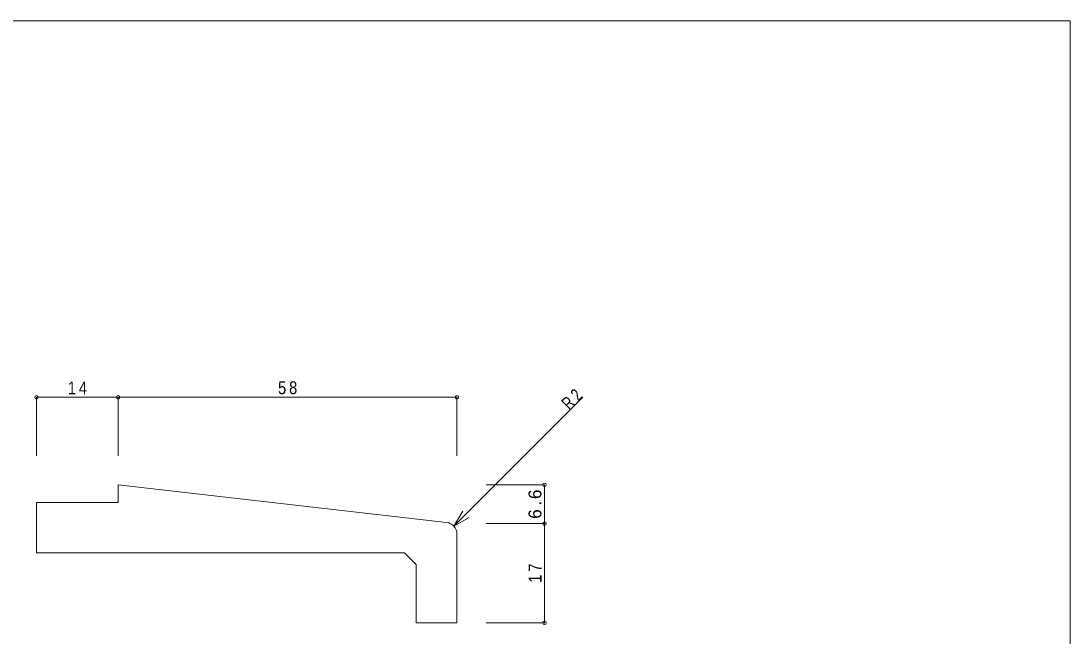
# Model space of a CAD drawing. Units: millimetres at full size, sheet at 1:1. Extents: x -141 to 141, y -98 to 98.
# Drawn here: x -38.6 to 141, y -7.8 to 97.5 of the extents above; entities that cross this region are included whole.
import ezdxf

# ---------------------------------------------------------------- set-up
doc = ezdxf.new("R2010")
doc.units = ezdxf.units.MM
doc.header["$PDMODE"] = 32
doc.header["$PDSIZE"] = 0.6
for name, color, linetype, lineweight in [('0-0_ＫＢ製品', 2, 'Continuous', 9), ('0-3_寸法', 4, 'Continuous', 9), ('0-4_引出線字', 4, 'Continuous', 9), ('F-0_図面枠', 5, 'Continuous', 9)]:
    doc.layers.add(name, color=color, linetype=linetype, lineweight=lineweight)
doc.layers.add('0-5_文字', color=7, linetype='Continuous')
doc.styles.add('HGｺﾞｼｯｸM', font='')
doc.styles.get('HGｺﾞｼｯｸM').set_extended_font_data('HGｺﾞｼｯｸM')

msp = doc.modelspace()

# ---------------------------------------------------------------- linework, layer by layer
at = {"layer": '0-0_ＫＢ製品'}
for p, q in [((34.227, 11.638), (-22, 18.064)), ((-22, 18.064), (-22, 15.064)), ((-36, 15.064), (-36, 6.436)), ((-22, 15.064), (-36, 15.064)), ((36, 9.651), (36, -5.564)), ((-36, 6.436), (27, 6.436)), ((27, 6.436), (29, 4.436)), ((29, -5.564), (29, 4.436)), ((29, -5.564), (36, -5.564))]:
    msp.add_line(p, q, dxfattribs=at)
msp.add_arc((34, 9.651), 2, 360, 83.4802, dxfattribs=at)
at = {"layer": '0-3_寸法'}
for p, q in [((-36, 33.064), (-22, 33.064)), ((-36, 33.064), (-36, 23.064)), ((-22, 33.064), (-22, 23.064)), ((-22, 33.064), (36, 33.064)), ((36, 33.064), (36, 23.064)), ((51, 18.064), (41, 18.064)), ((51, 11.436), (51, 18.064)), ((51, 11.436), (41, 11.436)), ((51, -5.564), (51, 11.436)), ((51, -5.564), (41, -5.564))]:
    msp.add_line(p, q, dxfattribs=at)
for p in [(-36, 33.064), (-22, 33.064), (36, 33.064), (51, 18.064), (51, 11.436), (51, -5.564)]:
    msp.add_point(p, dxfattribs=at)
at = {"layer": '0-4_引出線字'}
for q in [(57.574, 33.064), (36.992, 13.581), (38.09, 12.483)]:
    msp.add_line((35.492, 10.983), q, dxfattribs=at)
at = {"layer": 'F-0_図面枠'}
for p, q in [((-141, 97.5), (141, 97.5)), ((141, 97.5), (141, -97.5))]:
    msp.add_line(p, q, dxfattribs=at)

# ---------------------------------------------------------------- texts
at = {"layer": '0-3_寸法', "color": 7, "char_height": 2.199, "attachment_point": 7, "style": 'HGｺﾞｼｯｸM'}
for s, insert in [('\\T1.36;\\W0.85;14', (-30.625, 33.564)), ('\\T1.36;\\W0.85;58', (5.375, 33.564))]:
    msp.add_mtext(s, dxfattribs=dict(at, insert=insert))
at = {"layer": '0-3_寸法', "color": 7, "char_height": 2.199, "attachment_point": 7, "rotation": 90, "style": 'HGｺﾞｼｯｸM'}
for s, insert in [('\\T1.38;6.6', (50.5, 12.25)), ('\\T1.36;\\W0.85;17', (50.5, 1.311))]:
    msp.add_mtext(s, dxfattribs=dict(at, insert=insert))
at = {"layer": '0-5_文字', "insert": (55.276, 30.766), "char_height": 2.199, "attachment_point": 7, "rotation": 45, "style": 'HGｺﾞｼｯｸM'}
msp.add_mtext('\\T1.36;\\W0.75;R2', dxfattribs=at)

doc.saveas('drawing.dxf')
